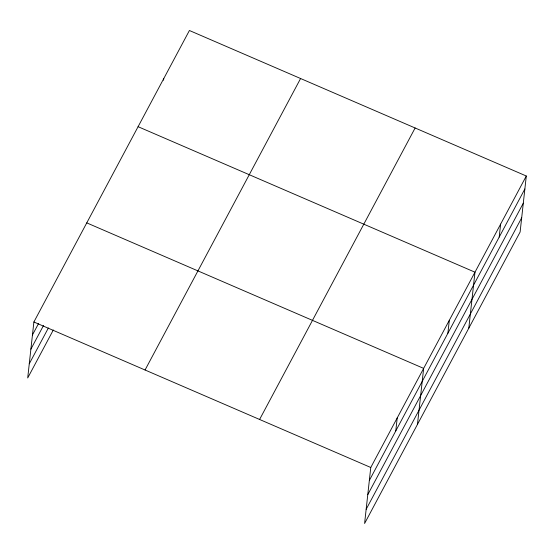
<?xml version="1.0" encoding="UTF-8"?>
<svg xmlns="http://www.w3.org/2000/svg" width="554" height="554" viewBox="0 0 554 554"><rect width="100%" height="100%" fill="white"/><g stroke="black" fill="none" stroke-linecap="round" stroke-linejoin="round"><path stroke-width="0.83" d="M526.3 176.006L370.771 467.486L364.587 523.502L520.116 232.015L526.3 176.006L189.413 30.498L33.884 321.985L27.7 377.994L53.322 329.969M163.569 80.212L163.749 78.592M395.785 430.908L397.211 417.938M417.467 424.399L423.651 368.382L86.763 222.881M447.881 333.266L449.315 320.288M468.795 328.21L474.979 272.194L138.084 126.686M499.209 237.07L500.636 224.1M32.451 334.955L38.551 323.522M30.886 349.159L43.496 325.523M29.265 363.791L48.385 327.961M145.058 369.996L300.587 78.516M259.597 419.475L415.126 127.988M369.345 480.463L524.867 188.976M367.773 494.667L523.301 203.179M366.159 509.299L521.681 217.812M33.884 321.985L370.771 467.486"/></g></svg>
